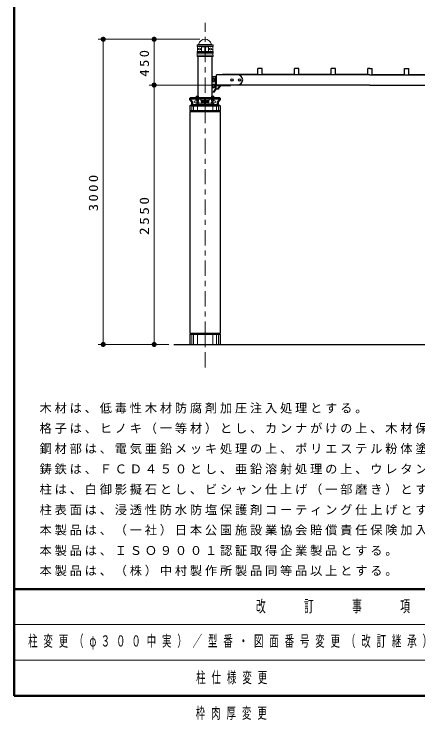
# Model space of a CAD drawing. Units: millimetres on the paper, scale 1:50. Extents: x -365 to 10, y -38 to 257.
# Drawn here: x -365 to -285.7, y -4.7 to 134 of the extents above; entities that cross this region are included whole.
import ezdxf

# ---------------------------------------------------------------- set-up
doc = ezdxf.new("R2010")
doc.units = ezdxf.units.MM
doc.linetypes.add('USER2', pattern=[6, 3, -1, 1, -1])
doc.layers.add('LY_1', color=7, linetype='Continuous', lineweight=13)
doc.layers.add('LY_2', color=7, linetype='Continuous', lineweight=13)
doc.styles.add('ＭＳ ゴシック', font='')
doc.styles.get('ＭＳ ゴシック').set_extended_font_data('MS Gothic')

# ---------------------------------------------------------------- blocks, each defined once
blk = doc.blocks.new('filled_dot')
at = {"color": 0, "linetype": 'Continuous', "lineweight": -2, "const_width": 1.25}
blk.add_lwpolyline([(-0.625, 0, 1), (0.625, 0, 1)], format="xyb", close=True, dxfattribs=at)

msp = doc.modelspace()

# ---------------------------------------------------------------- linework, layer by layer
at = {"layer": 'LY_1', "linetype": 'USER2'}
msp.add_line((-327.491, 64.582), (-327.491, 132.321), dxfattribs=at)
at = {"layer": 'LY_1'}
for p, q in [((-328.491, 129.097), (-348.491, 129.097)), ((-347.491, 69.097), (-347.491, 129.097)), ((-337.491, 120.097), (-337.491, 129.097)), ((-329.071, 127.959), (-329.051, 127.979)), ((-329.071, 127.959), (-325.911, 127.959)), ((-329.071, 127.959), (-329.071, 127.699)), ((-329.071, 127.699), (-329.051, 127.679)), ((-329.071, 127.699), (-325.911, 127.699)), ((-329.051, 127.979), (-325.931, 127.979)), ((-329.051, 127.679), (-325.931, 127.679)), ((-329.051, 127.679), (-328.229, 127.643)), ((-328.991, 127.674), (-328.991, 126.683)), ((-328.889, 127.979), (-328.771, 128.097)), ((-328.771, 128.097), (-326.211, 128.097)), ((-325.931, 127.679), (-326.753, 127.643)), ((-326.093, 127.979), (-326.211, 128.097)), ((-325.991, 127.674), (-325.991, 126.683)), ((-325.931, 127.979), (-325.911, 127.959)), ((-325.931, 127.679), (-325.911, 127.699)), ((-325.911, 127.959), (-325.911, 127.699)), ((-329.031, 126.679), (-329.071, 126.639)), ((-329.071, 126.639), (-329.071, 126.399)), ((-329.071, 126.639), (-325.911, 126.639)), ((-329.071, 126.399), (-329.051, 126.379)), ((-329.071, 126.399), (-325.911, 126.399)), ((-329.051, 126.379), (-329.051, 125.979)), ((-329.051, 126.379), (-325.931, 126.379)), ((-329.031, 126.679), (-328.229, 126.714)), ((-329.031, 126.679), (-325.951, 126.679)), ((-328.641, 127.329), (-328.501, 127.329)), ((-328.641, 127.029), (-328.501, 127.029)), ((-328.191, 127.641), (-327.561, 127.641)), ((-328.191, 127.603), (-328.191, 126.753)), ((-328.191, 126.715), (-327.561, 126.715)), ((-327.561, 127.639), (-327.561, 126.719)), ((-326.791, 127.641), (-327.421, 127.641)), ((-327.421, 127.639), (-327.421, 126.719)), ((-326.791, 126.715), (-327.421, 126.715)), ((-326.791, 127.603), (-326.791, 126.753)), ((-325.951, 126.679), (-326.753, 126.714)), ((-326.341, 127.329), (-326.481, 127.329)), ((-326.341, 127.029), (-326.481, 127.029)), ((-325.951, 126.679), (-325.911, 126.639)), ((-325.911, 126.399), (-325.931, 126.379)), ((-325.931, 126.379), (-325.931, 125.979)), ((-325.911, 126.639), (-325.911, 126.399)), ((-329.051, 125.979), (-329.071, 125.959)), ((-329.071, 125.959), (-329.071, 125.719)), ((-329.071, 125.959), (-325.911, 125.959)), ((-329.071, 125.719), (-329.031, 125.679)), ((-329.071, 125.719), (-325.911, 125.719)), ((-329.051, 125.979), (-325.931, 125.979)), ((-329.031, 125.679), (-325.951, 125.679)), ((-325.911, 125.719), (-325.951, 125.679)), ((-325.931, 125.979), (-325.911, 125.959)), ((-325.911, 125.959), (-325.911, 125.719)), ((-326.011, 120.097), (-338.491, 120.097)), ((-337.491, 69.097), (-337.491, 120.097)), ((-324.591, 117.677), (-330.391, 117.677)), ((-330.391, 117.677), (-330.391, 117.496)), ((-330.391, 117.316), (-327.581, 117.316)), ((-329.391, 117.016), (-329.231, 117.016)), ((-329.391, 116.576), (-329.131, 116.576)), ((-329.291, 117.741), (-329.291, 117.677)), ((-328.691, 117.741), (-329.291, 117.741)), ((-329.291, 117.252), (-329.291, 117.316)), ((-329.291, 117.252), (-328.691, 117.252)), ((-328.751, 117.941), (-329.231, 117.941)), ((-329.231, 117.941), (-329.231, 117.741)), ((-329.231, 116.992), (-329.231, 117.252)), ((-329.231, 116.992), (-328.751, 116.992)), ((-329.151, 116.94), (-329.151, 116.992)), ((-329.151, 116.94), (-328.831, 116.94)), ((-329.131, 116.6), (-329.131, 116.34)), ((-329.131, 116.6), (-328.651, 116.6)), ((-329.051, 116.796), (-329.051, 116.6)), ((-328.731, 116.796), (-329.051, 116.796)), ((-328.991, 116.992), (-328.991, 117.252)), ((-328.891, 116.6), (-328.891, 116.34)), ((-328.831, 116.94), (-328.831, 116.992)), ((-328.751, 117.941), (-328.751, 117.741)), ((-328.751, 116.992), (-328.751, 117.252)), ((-328.731, 116.796), (-328.731, 116.6)), ((-328.691, 117.741), (-328.691, 117.677)), ((-328.691, 117.252), (-328.691, 117.316)), ((-328.651, 116.6), (-328.651, 116.34)), ((-328.291, 117.216), (-328.291, 117.096)), ((-328.251, 117.076), (-328.291, 117.096)), ((-328.251, 117.076), (-328.251, 116.896)), ((-327.581, 117.076), (-328.251, 117.076)), ((-328.211, 116.876), (-328.251, 116.896)), ((-328.251, 116.696), (-328.211, 116.716)), ((-328.251, 116.696), (-328.251, 116.516)), ((-328.211, 116.876), (-328.211, 116.716)), ((-327.581, 116.876), (-328.211, 116.876)), ((-327.581, 116.716), (-328.211, 116.716)), ((-327.581, 117.316), (-327.581, 116.276)), ((-327.441, 116.876), (-327.541, 116.876)), ((-324.591, 117.316), (-327.401, 117.316)), ((-327.401, 117.316), (-327.401, 116.276)), ((-327.401, 117.076), (-326.731, 117.076)), ((-327.401, 116.876), (-326.771, 116.876)), ((-327.401, 116.716), (-326.771, 116.716)), ((-326.771, 116.876), (-326.731, 116.896)), ((-326.771, 116.876), (-326.771, 116.716)), ((-326.731, 116.696), (-326.771, 116.716)), ((-326.731, 117.076), (-326.691, 117.096)), ((-326.731, 117.076), (-326.731, 116.896)), ((-326.731, 116.696), (-326.731, 116.516)), ((-326.691, 117.216), (-326.691, 117.096)), ((-326.331, 116.6), (-326.331, 116.34)), ((-325.851, 116.6), (-326.331, 116.6)), ((-326.291, 117.741), (-326.291, 117.677)), ((-325.691, 117.741), (-326.291, 117.741)), ((-326.291, 117.252), (-326.291, 117.316)), ((-325.691, 117.252), (-326.291, 117.252)), ((-325.931, 116.796), (-326.251, 116.796)), ((-326.251, 116.796), (-326.251, 116.6)), ((-326.231, 117.941), (-326.231, 117.741)), ((-325.751, 117.941), (-326.231, 117.941)), ((-326.231, 116.992), (-326.231, 117.252)), ((-325.751, 116.992), (-326.231, 116.992)), ((-326.151, 116.94), (-326.151, 116.992)), ((-325.831, 116.94), (-326.151, 116.94)), ((-326.091, 116.6), (-326.091, 116.34)), ((-325.991, 116.992), (-325.991, 117.252)), ((-325.931, 116.796), (-325.931, 116.6)), ((-325.851, 116.6), (-325.851, 116.34)), ((-325.591, 116.576), (-325.851, 116.576)), ((-325.831, 116.94), (-325.831, 116.992)), ((-325.751, 117.941), (-325.751, 117.741)), ((-325.751, 116.992), (-325.751, 117.252)), ((-325.591, 117.016), (-325.751, 117.016)), ((-325.691, 117.741), (-325.691, 117.677)), ((-325.691, 117.252), (-325.691, 117.316)), ((-324.591, 117.677), (-324.591, 117.496)), ((-330.116, 115.997), (-330.116, 115.096)), ((-329.991, 116.276), (-327.581, 116.276)), ((-329.741, 115.997), (-329.741, 115.096)), ((-329.191, 116.34), (-329.191, 116.276)), ((-329.191, 116.34), (-328.591, 116.34)), ((-328.991, 115.997), (-328.991, 115.096)), ((-328.591, 116.34), (-328.591, 116.276)), ((-328.291, 116.496), (-328.251, 116.516)), ((-328.291, 116.496), (-328.291, 116.376)), ((-327.581, 116.516), (-328.251, 116.516)), ((-327.491, 115.997), (-327.491, 115.096)), ((-327.401, 116.516), (-326.731, 116.516)), ((-324.991, 116.276), (-327.401, 116.276)), ((-326.691, 116.496), (-326.731, 116.516)), ((-326.691, 116.496), (-326.691, 116.376)), ((-326.391, 116.34), (-325.791, 116.34)), ((-326.391, 116.34), (-326.391, 116.276)), ((-325.991, 115.997), (-325.991, 115.096)), ((-325.791, 116.34), (-325.791, 116.276)), ((-325.241, 115.997), (-325.241, 115.096)), ((-324.866, 115.997), (-324.866, 115.096)), ((-330.116, 71.097), (-330.116, 69.097)), ((-329.741, 71.097), (-329.741, 69.097)), ((-328.991, 71.097), (-328.991, 69.097)), ((-327.491, 71.097), (-327.491, 69.097)), ((-325.991, 71.097), (-325.991, 69.097)), ((-325.241, 71.097), (-325.241, 69.097)), ((-324.866, 71.097), (-324.866, 69.097)), ((-334.604, 69.097), (-348.491, 69.097))]:
    msp.add_line(p, q, dxfattribs=at)
at = {"layer": 'LY_1', "lineweight": 25}
for p, q in [((-328.889, 125.679), (-328.889, 117.941)), ((-326.093, 117.941), (-326.093, 125.679)), ((-317.131, 122.177), (-324.031, 122.177)), ((-324.031, 122.097), (-324.031, 122.177)), ((-316.251, 123.327), (-317.131, 123.327)), ((-317.131, 122.097), (-317.131, 123.327)), ((-316.251, 122.097), (-316.251, 123.327)), ((-309.931, 122.177), (-316.251, 122.177)), ((-309.051, 123.327), (-309.931, 123.327)), ((-309.931, 122.097), (-309.931, 123.327)), ((-309.051, 122.097), (-309.051, 123.327)), ((-302.731, 122.177), (-309.051, 122.177)), ((-301.851, 123.327), (-302.731, 123.327)), ((-302.731, 122.097), (-302.731, 123.327)), ((-301.851, 122.097), (-301.851, 123.327)), ((-295.531, 122.177), (-301.851, 122.177)), ((-295.091, 123.327), (-295.531, 123.327)), ((-295.531, 122.097), (-295.531, 123.327)), ((-295.091, 123.327), (-294.651, 123.327)), ((-294.651, 122.097), (-294.651, 123.327)), ((-294.651, 122.177), (-288.331, 122.177)), ((-288.331, 123.327), (-287.451, 123.327)), ((-288.331, 122.097), (-288.331, 123.327)), ((-287.451, 122.097), (-287.451, 123.327)), ((-287.451, 122.177), (-281.131, 122.177)), ((-295.091, 122.097), (-321.091, 122.097)), ((-295.091, 122.097), (-269.091, 122.097)), ((-295.091, 120.097), (-321.091, 120.097)), ((-295.091, 120.097), (-269.091, 120.097)), ((-333.604, 69.097), (-190.398, 69.097))]:
    msp.add_line(p, q, dxfattribs=at)
at = {"layer": 'LY_1', "color": 40, "lineweight": 25}
for p, q in [((-325.211, 121.697), (-326.093, 121.697)), ((-325.423, 119.297), (-325.423, 121.697)), ((-325.296, 119.297), (-325.296, 121.697)), ((-325.211, 119.977), (-325.211, 122.097)), ((-321.091, 122.097), (-325.211, 122.097)), ((-321.091, 120.097), (-325.211, 120.097)), ((-325.211, 119.977), (-322.491, 119.977)), ((-325.028, 119.297), (-324.603, 119.897)), ((-324.9, 119.297), (-324.476, 119.897)), ((-324.603, 119.897), (-324.603, 119.977)), ((-324.476, 119.897), (-324.603, 119.897)), ((-324.476, 119.897), (-324.476, 119.977)), ((-322.491, 119.977), (-322.491, 120.097)), ((-325.848, 118.697), (-325.423, 119.297)), ((-325.72, 118.697), (-325.296, 119.297)), ((-324.9, 119.297), (-325.423, 119.297))]:
    msp.add_line(p, q, dxfattribs=at)
at = {"layer": 'LY_1', "color": 40}
msp.add_line((-325.72, 118.697), (-326.093, 118.697), dxfattribs=at)
at = {"layer": 'LY_1', "color": 140, "lineweight": 50}
for p, q in [((-330.391, 117.496), (-324.591, 117.496)), ((-330.391, 117.496), (-330.391, 117.213)), ((-324.591, 117.496), (-324.591, 117.213)), ((-329.991, 116.556), (-329.991, 116.096)), ((-329.991, 116.096), (-324.991, 116.096)), ((-324.991, 116.556), (-324.991, 116.096))]:
    msp.add_line(p, q, dxfattribs=at)
at = {"layer": 'LY_1', "color": 4, "lineweight": 25}
for p, q in [((-330.406, 116.097), (-330.491, 115.997)), ((-324.491, 115.997), (-330.491, 115.997)), ((-330.491, 115.996), (-330.491, 115.096)), ((-324.577, 116.096), (-330.405, 116.096)), ((-324.576, 116.098), (-324.49, 115.998)), ((-324.491, 115.996), (-324.491, 115.096)), ((-330.491, 115.096), (-324.491, 115.096)), ((-330.491, 114.896), (-324.491, 114.896)), ((-330.491, 114.896), (-330.491, 71.297)), ((-330.405, 115.096), (-330.405, 114.896)), ((-324.576, 115.096), (-324.576, 114.896)), ((-324.491, 114.896), (-324.491, 71.297)), ((-330.491, 71.297), (-324.491, 71.297)), ((-330.491, 71.097), (-324.491, 71.097)), ((-330.491, 71.097), (-330.491, 69.097)), ((-330.405, 71.297), (-330.405, 71.097)), ((-324.576, 71.297), (-324.576, 71.097)), ((-324.491, 71.097), (-324.491, 69.097))]:
    msp.add_line(p, q, dxfattribs=at)
at = {"layer": 'LY_1', "color": 40, "lineweight": 25}
for points in [[(-325.848, 121.397), (-325.866, 121.395), (-325.884, 121.392), (-325.902, 121.386), (-325.92, 121.378), (-325.937, 121.368), (-325.954, 121.356), (-325.969, 121.342), (-325.984, 121.326), (-325.998, 121.309), (-326.01, 121.289), (-326.021, 121.269), (-326.031, 121.247), (-326.04, 121.223), (-326.047, 121.199), (-326.052, 121.174), (-326.056, 121.149), (-326.059, 121.123), (-326.06, 121.097), (-326.059, 121.07), (-326.056, 121.044), (-326.052, 121.019), (-326.047, 120.994), (-326.04, 120.97), (-326.031, 120.947), (-326.021, 120.924), (-326.01, 120.904), (-325.998, 120.884), (-325.984, 120.867), (-325.969, 120.851), (-325.954, 120.837), (-325.937, 120.825), (-325.92, 120.815), (-325.902, 120.807), (-325.884, 120.801), (-325.866, 120.798), (-325.848, 120.797), (-325.829, 120.798), (-325.811, 120.801), (-325.793, 120.807), (-325.775, 120.815), (-325.758, 120.825), (-325.741, 120.837), (-325.726, 120.851), (-325.711, 120.867), (-325.698, 120.884), (-325.685, 120.904), (-325.674, 120.924), (-325.664, 120.947), (-325.655, 120.97), (-325.648, 120.994), (-325.643, 121.019), (-325.639, 121.044), (-325.636, 121.07), (-325.635, 121.097), (-325.636, 121.123), (-325.639, 121.149), (-325.643, 121.174), (-325.648, 121.199), (-325.655, 121.223), (-325.664, 121.247), (-325.674, 121.269), (-325.685, 121.289), (-325.698, 121.309), (-325.711, 121.326), (-325.726, 121.342), (-325.741, 121.356), (-325.758, 121.368), (-325.775, 121.378), (-325.793, 121.386), (-325.811, 121.392), (-325.829, 121.395)], [(-325.848, 120.197), (-325.866, 120.195), (-325.884, 120.192), (-325.902, 120.186), (-325.92, 120.178), (-325.937, 120.168), (-325.954, 120.156), (-325.969, 120.142), (-325.984, 120.126), (-325.998, 120.109), (-326.01, 120.089), (-326.021, 120.069), (-326.031, 120.047), (-326.04, 120.023), (-326.047, 119.999), (-326.052, 119.974), (-326.056, 119.949), (-326.059, 119.923), (-326.06, 119.897), (-326.059, 119.87), (-326.056, 119.844), (-326.052, 119.819), (-326.047, 119.794), (-326.04, 119.77), (-326.031, 119.747), (-326.021, 119.724), (-326.01, 119.704), (-325.998, 119.684), (-325.984, 119.667), (-325.969, 119.651), (-325.954, 119.637), (-325.937, 119.625), (-325.92, 119.615), (-325.902, 119.607), (-325.884, 119.601), (-325.866, 119.598), (-325.848, 119.597), (-325.829, 119.598), (-325.811, 119.601), (-325.793, 119.607), (-325.775, 119.615), (-325.758, 119.625), (-325.741, 119.637), (-325.726, 119.651), (-325.711, 119.667), (-325.698, 119.684), (-325.685, 119.704), (-325.674, 119.724), (-325.664, 119.747), (-325.655, 119.77), (-325.648, 119.794), (-325.643, 119.819), (-325.639, 119.844), (-325.636, 119.87), (-325.635, 119.897), (-325.636, 119.923), (-325.639, 119.949), (-325.643, 119.974), (-325.648, 119.999), (-325.655, 120.023), (-325.664, 120.047), (-325.674, 120.069), (-325.685, 120.089), (-325.698, 120.109), (-325.711, 120.126), (-325.726, 120.142), (-325.741, 120.156), (-325.758, 120.168), (-325.775, 120.178), (-325.793, 120.186), (-325.811, 120.192), (-325.829, 120.195)]]:
    msp.add_lwpolyline(points, close=True, dxfattribs=at)
for centre in [(-322.191, 121.097), (-320.691, 121.097)]:
    msp.add_circle(centre, 0.24, dxfattribs=at)
at = {"layer": 'LY_1'}
for centre, radius, start, end in [((-327.491, 127.777), 1.319, 14.00253, 165.99746), ((-327.601, 127.639), 0.04, 0, 90), ((-327.381, 127.639), 0.04, 90, 180), ((-328.641, 127.179), 0.15, 90, 270), ((-328.501, 127.179), 0.15, 270, 90), ((-328.231, 127.603), 0.04, 0, 87.5), ((-328.231, 126.753), 0.04, 272.5, 0), ((-327.601, 126.719), 0.04, 270, 0), ((-327.381, 126.719), 0.04, 180, 270), ((-326.751, 127.603), 0.04, 92.5, 180), ((-326.751, 126.753), 0.04, 180, 267.5), ((-326.481, 127.179), 0.15, 90, 270), ((-326.341, 127.179), 0.15, 270, 90), ((-329.391, 116.796), 0.22, 90.00001, 267.3386), ((-329.091, 116.796), 0.22, 0.00016, 40.88696), ((-328.391, 117.216), 0.1, 0, 90), ((-326.591, 117.216), 0.1, 89.99999, 180), ((-325.891, 116.796), 0.22, 139.11303, 179.99984), ((-325.591, 116.796), 0.22, 270, 90), ((-328.391, 116.376), 0.1, 270, 0), ((-326.591, 116.376), 0.1, 179.99999, 270)]:
    msp.add_arc(centre, radius, start, end, dxfattribs=at)
at = {"layer": 'LY_1', "color": 40, "lineweight": 25}
msp.add_arc((-321.091, 121.097), 1, 270, 90, dxfattribs=at)
at = {"layer": 'LY_1', "color": 140, "lineweight": 50}
for centre, radius, start, end in [((-330.191, 117.213), 0.2, 180, 242.74229), ((-330.529, 116.556), 0.538, 0, 62.74229), ((-324.453, 116.556), 0.538, 117.25771, 179.99999), ((-324.791, 117.213), 0.2, 297.25771, 0)]:
    msp.add_arc(centre, radius, start, end, dxfattribs=at)
at = {"layer": 'LY_2', "lineweight": 50}
for p, q in [((-365, 257), (-365, 0)), ((-365, 21), (0, 21)), ((-365, 0), (0, 0))]:
    msp.add_line(p, q, dxfattribs=at)
at = {"layer": 'LY_2'}
for p, q in [((-365, 14), (-238.5, 14)), ((-365, 7), (-238.5, 7))]:
    msp.add_line(p, q, dxfattribs=at)

# ---------------------------------------------------------------- block references
at = {"layer": 'LY_1', "xscale": 0.4, "yscale": 0.4}
for p, rotation in [((-347.491, 129.097), 270), ((-337.491, 129.097), 270), ((-337.491, 120.097), 90), ((-337.491, 120.097), 270), ((-347.491, 69.097), 90), ((-337.491, 69.097), 90)]:
    msp.add_blockref('filled_dot', p, dxfattribs=dict(at, rotation=rotation))

# ---------------------------------------------------------------- texts
at = {"layer": 'LY_1', "char_height": 1.833, "attachment_point": 8, "rotation": 90, "style": 'ＭＳ ゴシック'}
for s, insert in [('\\T1.33;\\W1.15;450', (-338.491, 124.597)), ('\\T1.33;\\W1.15;3000', (-348.491, 99.097)), ('\\T1.33;\\W1.2;2550', (-338.491, 94.597))]:
    msp.add_mtext(s, dxfattribs=dict(at, insert=insert))
at = {"layer": 'LY_1', "style": 'ＭＳ ゴシック'}
for s, insert, char_height, attachment_point in [('\\T1.23;木材は、低毒性木材防腐剤加圧注入処理とする。', (-360, 55.503), 1.76, 7), ('\\T1.23;格子は、ヒノキ（一等材）とし、カンナがけの上、木材保護着色塗料（マホガニー）塗装仕上げとする。', (-360, 51.503), 1.76, 7), ('\\T1.23;鋼材部は、電気亜鉛メッキ処理の上、ポリエステル粉体塗装（チャコールグレー）仕上げとする。', (-360, 47.503), 1.76, 7), ('\\T1.23;鋳鉄は、ＦＣＤ４５０とし、亜鉛溶射処理の上、ウレタン樹脂塗料塗装（チャコールグレー）仕上げとする。', (-360, 43.503), 1.76, 7), ('\\T1.23;柱は、白御影擬石とし、ビシャン仕上げ（一部磨き）とする。', (-360, 39.503), 1.76, 7), ('\\T1.23;柱表面は、浸透性防水防塩保護剤コーティング仕上げとする。', (-360, 35.503), 1.76, 7), ('\\T1.23;本製品は、（一社）日本公園施設業協会賠償責任保険加入製品とする。', (-360, 31.503), 1.76, 7), ('\\T1.23;本製品は、ＩＳＯ９００１認証取得企業製品とする。', (-360, 27.503), 1.76, 7), ('\\T1.23;本製品は、（株）中村製作所製品同等品以上とする。', (-360, 23.503), 1.76, 7), ('\\T1.63;\\W0.6;柱変更（φ３００中実）／型番・図面番号変更（改訂継承）', (-362.25, 10.5), 2.199, 4), ('\\T1.64;\\W0.6;柱仕様変更', (-329.25, 3.5), 2.199, 4), ('\\T1.64;\\W0.6;枠肉厚変更', (-321.75, -3.5), 2.199, 5)]:
    msp.add_mtext(s, dxfattribs=dict(at, insert=insert, char_height=char_height, attachment_point=attachment_point))
at = {"layer": 'LY_2', "color": 4, "insert": (-301.75, 17.5), "char_height": 2.346, "attachment_point": 5, "style": 'ＭＳ ゴシック'}
msp.add_mtext('\\T1.64;\\W0.6;改\u3000\u3000訂\u3000\u3000事\u3000\u3000項', dxfattribs=at)

doc.saveas('drawing.dxf')
